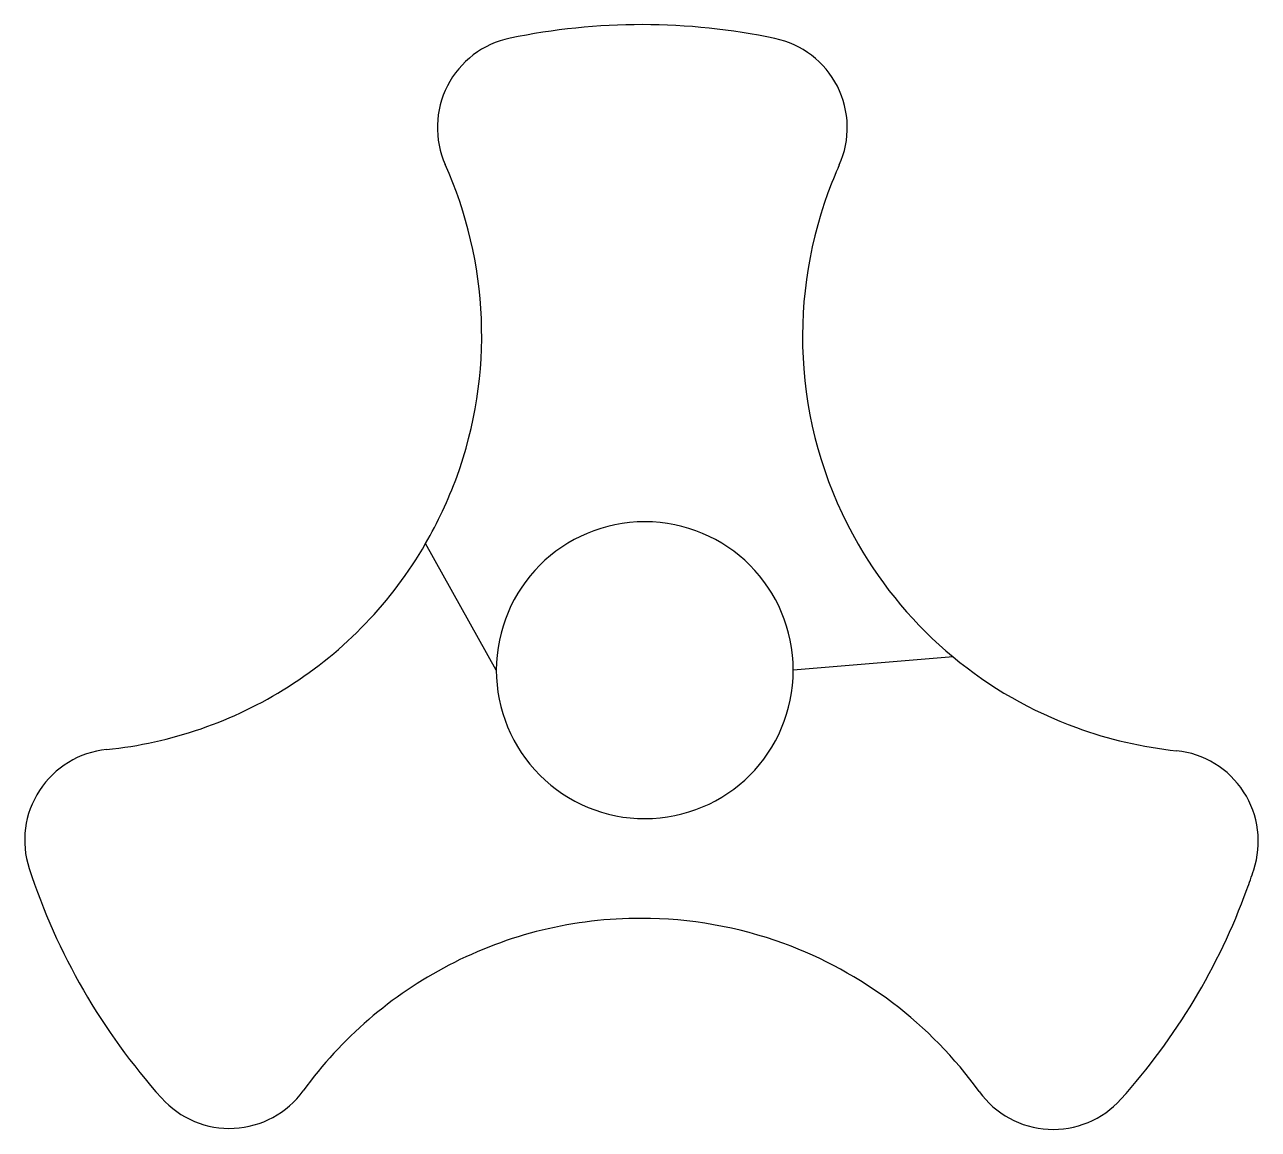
# Model space of a CAD drawing. Header units: inches. Extents: x 0 to 0.55, y -0.493 to 0.
import ezdxf

# ---------------------------------------------------------------- set-up
doc = ezdxf.new("R2010")
doc.units = ezdxf.units.IN
doc.header["$MEASUREMENT"] = 0
doc.layers.get('0').update_dxf_attribs({"lineweight": 25, "true_color": 0xffffff})

msp = doc.modelspace()

# ---------------------------------------------------------------- linework, layer by layer
for p, q in [((0.2103293650793651, -0.2879412698420569), (0.1787666666666667, -0.2314936507936507)), ((0.4139952380952381, -0.2820023809523809), (0.3427690476190476, -0.2879412698404829))]:
    msp.add_line(p, q)
for centre, radius, start, end in [((0.2752682788547136, -0.289680976291367), 0.2896810573005774, 89.95715059540035, 101.7189243710623), ((0.2752311685528436, -0.2879906385563311), 0.2879907503483445, 78.11552994041156, 89.94951599935303), ((0.224581469957052, -0.0456795346156445), 0.0404706640998418, 101.6184428901316, 152.9938719432345), ((0.3262829829319034, -0.0458308083136447), 0.0405081916367184, 26.89799288865245, 78.23910600369855), ((0.2245160763459903, -0.0458364241679454), 0.0404839971953792, 152.7540165416064, 204.1199791695758), ((0.3263098029790786, -0.0459395630323546), 0.0405336210587665, 335.7576672378956, 27.05224163572083), ((0.0163273983159854, -0.138723206678035), 0.1874863941603453, 2.34825469373985, 24.02859175429571), ((0.5387232777406691, -0.141010320809033), 0.1921850767359319, 155.9154273874981, 159.9355945477529), ((0.534022306327823, -0.1392059668448639), 0.1871504057599718, 159.9607145719257, 184.394981218762), ((0.0195217124743313, -0.1386220320437565), 0.1842906194031667, 339.9540288977654, 2.357516976636716), ((0.5316308254848175, -0.1391991231364699), 0.1847665793666931, 184.4539268015696, 210.0452408336211), ((0.0163474165383473, -0.1374930705536167), 0.187659590476236, 329.9397713882687, 339.9624249676679), ((0.2765496968123175, -0.287941760304381), 0.0662203317347688, 90.00042436311537, 179.9995756375656), ((0.2765487158860953, -0.2879417603043808), 0.0662203317347686, 0.0004243624344508, 89.99957563688473), ((0.0186721716415131, -0.1391968106554848), 0.1847943560741211, 302.3471701908506, 330.035916147542), ((0.5320696025189824, -0.1397467965718171), 0.1848734886930163, 209.830227545551, 230.3067951921763), ((0.5325255750014477, -0.1390626527770005), 0.1856911593424717, 230.3333577079886, 249.9959665928096), ((0.2765491887412508, -0.2879412874492253), 0.0662198236618881, 179.9999847511151, 270.0000152350381), ((0.2765487158860952, -0.2879407793781588), 0.0662203317347687, 270.0004243631154, 359.9995756375656), ((0.0176419675994257, -0.1374805567500936), 0.1867954993090294, 275.8022695810072, 302.3324656623292), ((0.5333599426641981, -0.1369869380844458), 0.1879270834332147, 249.9734188150633, 263.9964893825096), ((0.0406387800669402, -0.3636927721003864), 0.040582644340124, 95.81625996801957, 147.0250491038721), ((0.5095577455737067, -0.3641639913830969), 0.0404935693335624, 32.80220227732114, 84.1219346062272), ((0.0404877758474801, -0.3637546702252018), 0.0404898771518082, 146.8352684180637, 198.1653036719048), ((0.5096352767669038, -0.3642913923857143), 0.0404976935288819, 341.6825866907986, 33.01313137299697), ((0.2749522689176883, -0.2872740654118373), 0.2871127788261344, 198.0799594136961, 221.8330431843177), ((0.299963765616544, -0.2959268299940684), 0.2610327299922775, 339.877906188939, 341.9010389097704), ((0.2755918484417973, -0.2874825341585531), 0.2868224095324116, 318.0335438116185, 339.9689172127936), ((0.2745508945922109, -0.5836913113989373), 0.1850403427040453, 89.85184652338796, 117.4964133599526), ((0.2750072396926995, -0.584105785703524), 0.1854541997217579, 69.98793207262108, 89.99316439702665), ((0.2742672343939783, -0.5851981705759465), 0.1867341469328107, 35.8215945306592, 69.88928889227587), ((0.2757287576104894, -0.5855436390054174), 0.187227338114053, 117.554436599444, 144.0202149770647), ((0.0914248185446799, -0.4518344161286492), 0.0404701063529624, 272.772736782853, 324.1303155361244), ((0.4585496639220228, -0.4522277542020764), 0.0405127480892848, 215.7712803847814, 267.0415502084489), ((0.0912403849340208, -0.4518472854281657), 0.0404665961553088, 221.701074810241, 273.0344489886417), ((0.4586921348591686, -0.4522398794160381), 0.0405082442871672, 266.8394190864161, 318.1251525608449)]:
    msp.add_arc(centre, radius, start, end)

doc.saveas('drawing.dxf')
